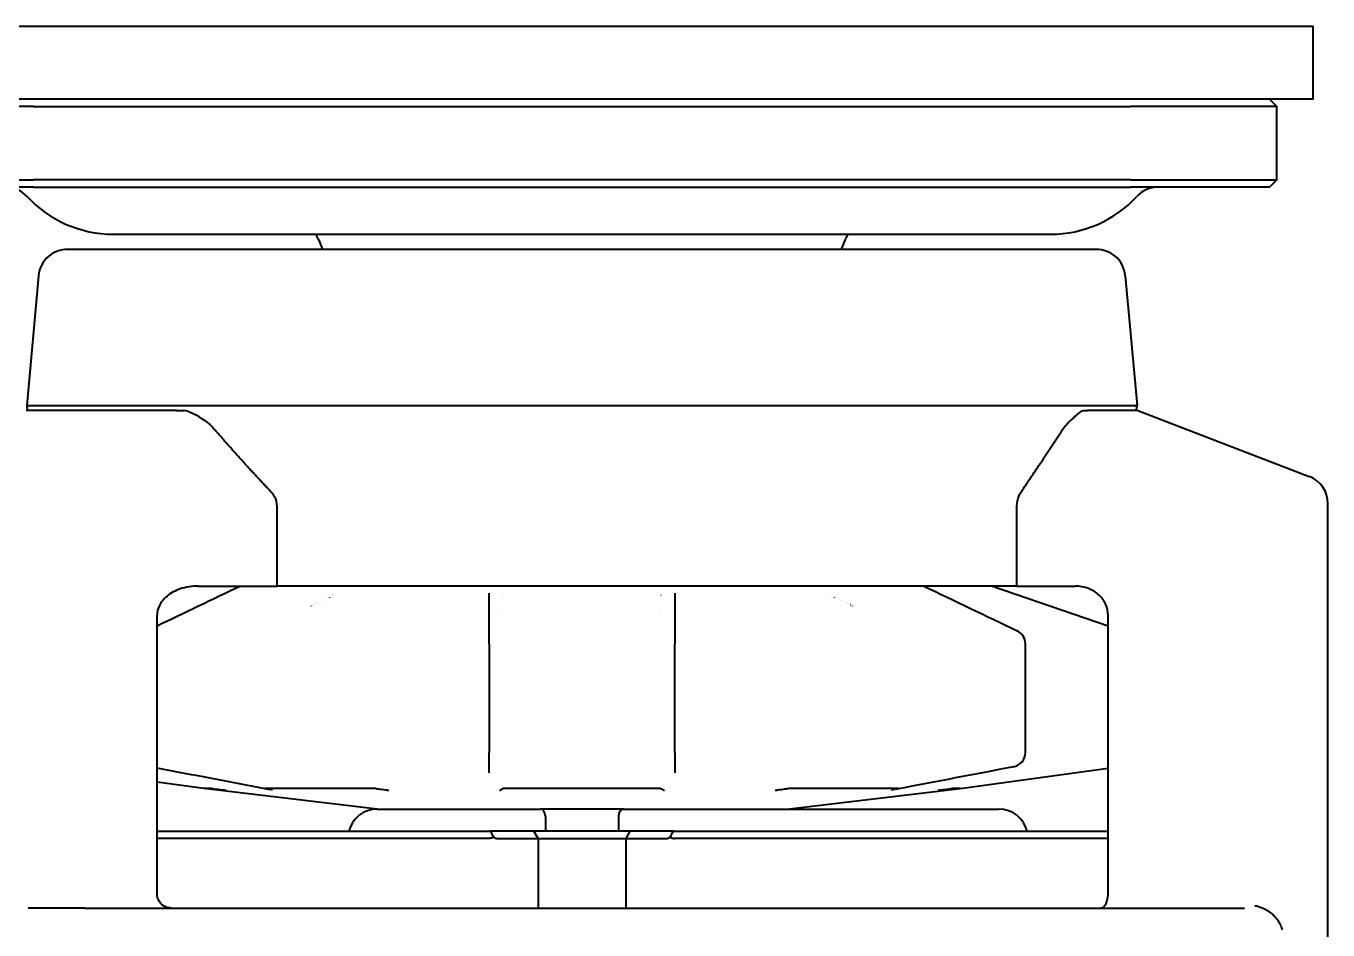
# Model space of a CAD drawing. Header units: millimetres. Extents: x 0 to 51860, y 0 to 5940.
# Drawn here: x 659.5 to 748.5, y 1746.3 to 1808 of the extents above; entities that cross this region are included whole.
import ezdxf

# ---------------------------------------------------------------- set-up
doc = ezdxf.new("R2010")
doc.units = ezdxf.units.MM
doc.header["$LTSCALE"] = 10
doc.layers.add('가시적인 것(ISO)', color=3, linetype='Continuous', lineweight=40)

msp = doc.modelspace()

# ---------------------------------------------------------------- linework, layer by layer
at = {"layer": '가시적인 것(ISO)'}
for p, q in [((647.5147, 1808.0063), (747.5147, 1808.0063)), ((747.5147, 1803.0063), (747.5147, 1808.0063)), ((747.5147, 1803.0063), (647.5147, 1803.0063)), ((660.0147, 1802.5063), (650.0147, 1802.5063)), ((660.0147, 1802.5063), (735.0147, 1802.5063)), ((745.0147, 1802.5063), (735.0147, 1802.5063)), ((744.5147, 1803.0063), (745.0147, 1802.5063)), ((745.0147, 1797.5063), (745.0147, 1802.5063)), ((650.0147, 1797.5063), (660.0147, 1797.5063)), ((660.0147, 1797.0063), (650.5147, 1797.0063)), ((735.0147, 1797.5063), (660.0147, 1797.5063)), ((660.0147, 1797.0063), (735.0147, 1797.0063)), ((735.0147, 1797.5063), (745.0147, 1797.5063)), ((744.5147, 1797.0063), (735.0147, 1797.0063)), ((745.0147, 1797.5063), (744.5147, 1797.0063)), ((665.468, 1793.7846), (729.5614, 1793.7846)), ((732.6893, 1792.7463), (662.3401, 1792.7463)), ((660.3683, 1790.9439), (659.5631, 1782.0875)), ((734.6611, 1790.9439), (735.4663, 1782.0875)), ((659.5631, 1782.0875), (735.4663, 1782.0875)), ((669.8086, 1781.7463), (659.5147, 1781.7463)), ((669.8088, 1781.7463), (670.2969, 1781.7463)), ((731.7939, 1781.7463), (732.0749, 1781.7463)), ((735.5147, 1781.7463), (732.0749, 1781.7463)), ((735.5147, 1781.7463), (747.2327, 1777.2394)), ((676.682, 1769.7463), (676.682, 1775.2056)), ((727.2468, 1769.7463), (727.2468, 1775.2056)), ((748.5147, 1711.7463), (748.5147, 1775.3727)), ((671.2897, 1769.7463), (676.682, 1769.7463)), ((727.2468, 1769.7463), (676.682, 1769.7463)), ((725.5782, 1769.7463), (733.4834, 1767.032)), ((727.2468, 1769.7463), (731.2452, 1769.7463)), ((680.479, 1769.0858), (680.4828, 1769.0858)), ((691.1647, 1765.7923), (691.1647, 1769.2695)), ((692.1104, 1769.1063), (692.1059, 1769.1063)), ((702.9234, 1769.1063), (702.9189, 1769.1063)), ((703.8647, 1769.2695), (703.8647, 1765.7923)), ((714.5465, 1769.0858), (714.5503, 1769.0858)), ((668.4673, 1748.7463), (668.4673, 1767.7463)), ((692.1158, 1768.1063), (692.1113, 1768.1063)), ((692.1123, 1767.9063), (692.1162, 1767.9063)), ((702.9132, 1767.9063), (702.9171, 1767.9063)), ((702.9135, 1768.1063), (702.918, 1768.1063)), ((733.4834, 1748.7463), (733.4834, 1767.7463)), ((691.1647, 1765.7923), (691.1647, 1758.3783)), ((703.8647, 1758.3783), (703.8647, 1765.7923)), ((727.8284, 1758.3783), (727.8284, 1765.7923)), ((691.1647, 1756.9875), (691.1647, 1758.3783)), ((703.8647, 1758.3783), (703.8647, 1756.9875)), ((723.3647, 1755.9063), (733.4834, 1757.296)), ((671.6647, 1755.9063), (668.4673, 1756.3454)), ((672.23, 1755.9063), (671.6647, 1755.9063)), ((683.5147, 1754.5063), (671.6647, 1755.9063)), ((683.439, 1755.9063), (675.833, 1755.9063)), ((702.893, 1755.9063), (692.1364, 1755.9063)), ((711.5147, 1754.5063), (723.3647, 1755.9063)), ((719.1964, 1755.9063), (711.5904, 1755.9063)), ((723.3647, 1755.9063), (722.799, 1755.9063)), ((683.5147, 1754.5063), (693.9536, 1754.5063)), ((693.9536, 1754.5063), (694.6787, 1754.5063)), ((700.3507, 1754.5063), (694.6787, 1754.5063)), ((700.3507, 1754.5063), (701.0758, 1754.5063)), ((701.0758, 1754.5063), (726.0147, 1754.5063)), ((695.0147, 1754.0063), (695.0147, 1753.0063)), ((700.0147, 1754.0063), (700.0147, 1753.0063)), ((668.4673, 1753.0063), (691.2588, 1753.0063)), ((691.1775, 1752.5063), (668.4673, 1752.5063)), ((694.2306, 1753.0063), (691.2588, 1753.0063)), ((691.6883, 1752.5063), (694.5147, 1752.5063)), ((694.5147, 1752.5063), (694.2306, 1753.0063)), ((700.7988, 1753.0063), (694.2306, 1753.0063)), ((694.5147, 1752.5063), (700.5147, 1752.5063)), ((694.5147, 1752.5063), (694.5147, 1747.7463)), ((700.7988, 1753.0063), (700.5147, 1752.5063)), ((700.5147, 1752.5063), (703.3411, 1752.5063)), ((700.5147, 1752.5063), (700.5147, 1747.7463)), ((703.7706, 1753.0063), (700.7988, 1753.0063)), ((703.7706, 1753.0063), (733.4834, 1753.0063)), ((733.4834, 1752.5063), (703.8519, 1752.5063)), ((662.6571, 1747.7463), (659.6574, 1747.7463)), ((663.5375, 1747.7463), (662.6571, 1747.7463)), ((663.5375, 1747.7463), (742.8017, 1747.7463))]:
    msp.add_line(p, q, dxfattribs=at)
for centre, radius, start, end in [((658.1159, 1795.0063), 2, 42.674758, 90), ((736.9135, 1795.0063), 2, 90, 137.325242), ((665.468, 1801.7846), 8, 222.674758, 270), ((729.5614, 1801.7846), 8, 270, 317.325242), ((677.6205, 1792.7514), 2, 19.959337, 31.105901), ((687.9597, 1796.5063), 9, 199.959337, 204.694369), ((707.0697, 1796.5063), 9, 335.305631, 340.040663), ((717.4089, 1792.7514), 2, 148.894099, 160.040663), ((662.3401, 1790.7463), 2, 90, 129.338394), ((732.6893, 1790.7463), 2, 50.661606, 90), ((662.3601, 1790.7628), 2, 130.081559, 174.805164), ((732.6693, 1790.7628), 2, 5.194836, 49.918441), ((661.5593, 1782.2105), 2, 183.52502, 193.421989), ((733.4701, 1782.2105), 2, 346.578011, 356.47498), ((746.5147, 1775.3727), 2, 0, 68.962491), ((726.8284, 1765.7923), 1, 0, 64.340713), ((726.8284, 1758.3783), 1, 280.877612, 0), ((644.5147, 1719.7463), 36.5, 107.952361, 332.701252), ((683.5147, 1752.5063), 2, 90, 165.522488), ((726.0147, 1752.5063), 2, 14.477512, 90)]:
    msp.add_arc(centre, radius, start, end, dxfattribs=at)
for centre, major_axis, ratio, start_param, end_param in [((726.8284, 1758.3783), (0.1887, -0.982), 0.7006703, 6.2830222, 6.2832018), ((694.6787, 1754.0063), (0, -0.5), 0.6719183, 1.5707963, 3.1415927), ((700.3507, 1754.0063), (0, 0.5), 0.6719183, 0, 1.5707963), ((845.7048, 1687.5797), (161.6269, -138.8538), 0.3619018, 3.864506, 3.8675514), ((691.2588, 1753.0063), (0.4821, -0.4821), 0.2752978, 5.4179988, 6.0145422), ((703.7706, 1753.0063), (-0.4821, -0.4821), 0.2752978, 0.2686431, 0.8651865), ((549.4333, 1687.6257), (161.513, 138.756), 0.3619018, 5.5572255, 5.5602731)]:
    msp.add_ellipse(centre, major_axis=major_axis, ratio=ratio, start_param=start_param, end_param=end_param, dxfattribs=at)
for points, knots in [([(671.501, 1781.2028), (671.2875, 1781.3334), (671.0863, 1781.4508), (670.6836, 1781.64), (670.4901, 1781.7081), (670.2971, 1781.7464)], [-0.16261921, -0.16261921, -0.16261921, -0.16261921, -0.08131497, -0.08131497, -0.00009578, -0.00009578, -0.00009578, -0.00009578]), ([(671.5011, 1781.2028), (671.6564, 1781.1078), (671.8114, 1780.9993), (672.1083, 1780.7555), (672.2516, 1780.6192), (672.3799, 1780.4709)], [0.00001517, 0.00001517, 0.00001517, 0.00001517, 0.05870851, 0.05870851, 0.11740985, 0.11740985, 0.11740985, 0.11740985]), ([(731.07, 1781.2028), (730.9326, 1781.0798), (730.7952, 1780.9399), (730.5263, 1780.6281), (730.396, 1780.4574), (730.2777, 1780.2786)], [-0.12861389, -0.12861389, -0.12861389, -0.12861389, -0.06430595, -0.06430595, 0, 0, 0, 0]), ([(731.07, 1781.2028), (731.2144, 1781.3321), (731.3428, 1781.4503), (731.582, 1781.6396), (731.6908, 1781.7081), (731.7936, 1781.7462)], [0.0000037, 0.0000037, 0.0000037, 0.0000037, 0.06790023, 0.06790023, 0.13580896, 0.13580896, 0.13580896, 0.13580896]), ([(676.682, 1775.2056), (676.682, 1775.4162), (676.6117, 1775.659), (676.439, 1775.9706), (676.3433, 1776.0986), (676.2339, 1776.2133)], [-0.75651475, -0.75651475, -0.75651475, -0.75651475, -0.69332259, -0.69332259, -0.64962716, -0.64962716, -0.64962716, -0.64962716]), ([(727.2468, 1775.2056), (727.2468, 1775.4412), (727.3082, 1775.7172), (727.4473, 1776.0251), (727.5004, 1776.1213), (727.5625, 1776.2133)], [0.63453188, 0.63453188, 0.63453188, 0.63453188, 0.70522234, 0.70522234, 0.73588419, 0.73588419, 0.73588419, 0.73588419]), ([(671.2897, 1769.7463), (670.8951, 1769.7463), (670.4268, 1769.6766), (669.7466, 1769.4464), (669.4019, 1769.268), (668.9495, 1768.8965), (668.746, 1768.6569), (668.5315, 1768.2244), (668.4673, 1767.9672), (668.4673, 1767.7463)], [1.10510453, 1.10510453, 1.10510453, 1.10510453, 1.22347971, 1.22347971, 1.32052392, 1.32052392, 1.39909544, 1.39909544, 1.46536907, 1.46536907, 1.46536907, 1.46536907]), ([(733.4834, 1767.7463), (733.4834, 1767.9845), (733.4234, 1768.2639), (733.226, 1768.7122), (733.049, 1768.9569), (732.6684, 1769.3134), (732.3925, 1769.4829), (731.8727, 1769.6846), (731.533, 1769.7463), (731.2452, 1769.7463)], [0, 0, 0, 0, 0.07145569, 0.07145569, 0.14695716, 0.14695716, 0.22790689, 0.22790689, 0.31422236, 0.31422236, 0.31422236, 0.31422236]), ([(672.2304, 1755.9062), (672.2319, 1755.9062), (672.237, 1755.9058), (672.2423, 1755.9053), (672.2497, 1755.9046), (672.2595, 1755.9036), (672.2694, 1755.9026), (672.3007, 1755.8993), (672.3456, 1755.8945), (672.3863, 1755.89), (672.5243, 1755.8749), (672.7407, 1755.8508), (672.9848, 1755.8233)], [0, 0, 0, 0, 0.02147933, 0.02147933, 0.02147933, 0.05079873, 0.05079873, 0.05079873, 0.14282718, 0.14282718, 0.14282718, 0.45481315, 0.45481315, 0.45481315, 0.45481315]), ([(672.9848, 1755.8234), (672.9952, 1755.8222), (673.0056, 1755.821), (673.016, 1755.8199), (673.0358, 1755.8177), (673.0555, 1755.8155), (673.0745, 1755.8135), (673.0965, 1755.8112), (673.1174, 1755.8091), (673.1369, 1755.8072), (673.1584, 1755.8051), (673.1765, 1755.8034), (673.1934, 1755.802)], [0, 0, 0, 0, 0.03164274, 0.03164274, 0.03164274, 0.09250444, 0.09250444, 0.09250444, 0.1626888, 0.1626888, 0.1626888, 0.2399987, 0.2399987, 0.2399987, 0.2399987]), ([(676.2508, 1755.8233), (676.1644, 1755.8388), (676.0642, 1755.8569), (675.9346, 1755.8815), (675.879, 1755.8923), (675.8415, 1755.9011), (675.834, 1755.9031), (675.8294, 1755.9049), (675.8286, 1755.9055), (675.8292, 1755.906), (675.8296, 1755.9061), (675.8309, 1755.9062), (675.8318, 1755.9063), (675.8329, 1755.9063)], [0.000003975, 0.000003975, 0.000003975, 0.000003975, 0.041715224, 0.041715224, 0.067274113, 0.067274113, 0.07434208, 0.07434208, 0.076973873, 0.076973873, 0.078037013, 0.078037013, 0.078974907, 0.078974907, 0.078974907, 0.078974907]), ([(676.3268, 1755.802), (676.3273, 1755.8023), (676.3274, 1755.8024), (676.3279, 1755.8034), (676.328, 1755.8047), (676.3212, 1755.8079), (676.3168, 1755.8093), (676.297, 1755.8146), (676.2755, 1755.8189), (676.2507, 1755.8234)], [-0.001797659, -0.001797659, -0.001797659, -0.001797659, 0, 0, 0.003649818, 0.003649818, 0.006259337, 0.006259337, 0.012398701, 0.012398701, 0.012398701, 0.012398701]), ([(683.439, 1755.9063), (683.4413, 1755.9063), (683.4439, 1755.9062), (683.4509, 1755.9059), (683.4555, 1755.9056), (683.4696, 1755.9046), (683.4805, 1755.9036), (683.5238, 1755.8994), (683.5647, 1755.8945), (683.7219, 1755.875), (683.8965, 1755.8508), (684.0882, 1755.8234)], [0, 0, 0, 0, 0.00824755, 0.00824755, 0.02147946, 0.02147946, 0.0507997, 0.0507997, 0.14283939, 0.14283939, 0.45481202, 0.45481202, 0.45481202, 0.45481202]), ([(684.0882, 1755.8234), (684.0976, 1755.822), (684.1072, 1755.8207), (684.1171, 1755.8194), (684.1333, 1755.8173), (684.1502, 1755.8152), (684.1678, 1755.8133), (684.1885, 1755.811), (684.21, 1755.8089), (684.2324, 1755.8071), (684.2574, 1755.805), (684.2816, 1755.8034), (684.3071, 1755.802)], [0, 0, 0, 0, 0.03622581, 0.03622581, 0.03622581, 0.09505663, 0.09505663, 0.09505663, 0.16375551, 0.16375551, 0.16375551, 0.2399549, 0.2399549, 0.2399549, 0.2399549]), ([(691.8717, 1755.802), (691.8867, 1755.8031), (691.9001, 1755.8043), (691.9121, 1755.8058), (691.922, 1755.807), (691.9305, 1755.8083), (691.9378, 1755.8098), (691.9576, 1755.8138), (691.968, 1755.8185), (691.9728, 1755.8234)], [-0.00141171, -0.00141171, -0.00141171, -0.00141171, 0.05786001, 0.05786001, 0.05786001, 0.10666316, 0.10666316, 0.10666316, 0.23858592, 0.23858592, 0.23858592, 0.23858592]), ([(691.9728, 1755.8234), (691.9934, 1755.8443), (692.0194, 1755.8668), (692.0611, 1755.8892), (692.0757, 1755.8958), (692.099, 1755.9021), (692.1063, 1755.9037), (692.1178, 1755.9052), (692.1214, 1755.9056), (692.1272, 1755.906), (692.129, 1755.9061), (692.1327, 1755.9062), (692.1345, 1755.9063), (692.1364, 1755.9063)], [10.61786058, 10.61786058, 10.61786058, 10.61786058, 10.74853807, 10.74853807, 10.79756147, 10.79756147, 10.81475435, 10.81475435, 10.8210947, 10.8210947, 10.82369375, 10.82369375, 10.8260214, 10.8260214, 10.8260214, 10.8260214]), ([(702.893, 1755.9062), (702.9, 1755.9062), (702.9059, 1755.9058), (702.9105, 1755.9053), (702.9169, 1755.9046), (702.9226, 1755.9036), (702.9274, 1755.9026), (702.9426, 1755.8993), (702.9555, 1755.8945), (702.9655, 1755.89), (702.9992, 1755.8749), (703.0297, 1755.8508), (703.0566, 1755.8233)], [0, 0, 0, 0, 0.02147933, 0.02147933, 0.02147933, 0.05079873, 0.05079873, 0.05079873, 0.14282718, 0.14282718, 0.14282718, 0.45481315, 0.45481315, 0.45481315, 0.45481315]), ([(703.0566, 1755.8233), (703.0578, 1755.8222), (703.0593, 1755.821), (703.0611, 1755.8199), (703.0647, 1755.8177), (703.0696, 1755.8155), (703.0763, 1755.8135), (703.0841, 1755.8112), (703.0941, 1755.8091), (703.1071, 1755.8072), (703.1213, 1755.8051), (703.138, 1755.8034), (703.1577, 1755.802)], [0.00005495, 0.00005495, 0.00005495, 0.00005495, 0.03164274, 0.03164274, 0.03164274, 0.09250444, 0.09250444, 0.09250444, 0.1626888, 0.1626888, 0.1626888, 0.2399987, 0.2399987, 0.2399987, 0.2399987]), ([(710.7223, 1755.802), (710.7281, 1755.8023), (710.7293, 1755.8024), (710.7473, 1755.8034), (710.7669, 1755.8047), (710.807, 1755.8079), (710.8231, 1755.8093), (710.876, 1755.8146), (710.9103, 1755.8189), (710.9412, 1755.8234)], [-0.00176591, -0.00176591, -0.00176591, -0.00176591, 0, 0, 0.003642559, 0.003642559, 0.006255156, 0.006255156, 0.012400249, 0.012400249, 0.012400249, 0.012400249]), ([(710.9412, 1755.8234), (711.0861, 1755.8441), (711.2397, 1755.8656), (711.4119, 1755.888), (711.4685, 1755.8951), (711.5298, 1755.9018), (711.5469, 1755.9035), (711.567, 1755.9052), (711.5729, 1755.9056), (711.5806, 1755.906), (711.5828, 1755.9061), (711.5869, 1755.9062), (711.5887, 1755.9063), (711.5904, 1755.9063)], [13.37677654, 13.37677654, 13.37677654, 13.37677654, 13.55724621, 13.55724621, 13.63069336, 13.63069336, 13.656343, 13.656343, 13.66573191, 13.66573191, 13.66955608, 13.66955608, 13.67296565, 13.67296565, 13.67296565, 13.67296565]), ([(718.7787, 1755.8234), (718.771, 1755.822), (718.7636, 1755.8206), (718.7567, 1755.8193), (718.7458, 1755.8172), (718.736, 1755.8151), (718.7278, 1755.8132), (718.7183, 1755.811), (718.7109, 1755.8089), (718.7065, 1755.807), (718.7017, 1755.805), (718.7007, 1755.8034), (718.7026, 1755.802)], [0, 0, 0, 0, 0.03722898, 0.03722898, 0.03722898, 0.09561981, 0.09561981, 0.09561981, 0.16399232, 0.16399232, 0.16399232, 0.23994692, 0.23994692, 0.23994692, 0.23994692]), ([(719.1964, 1755.9063), (719.1979, 1755.9063), (719.1989, 1755.9062), (719.2006, 1755.9059), (719.2007, 1755.9056), (719.1997, 1755.9046), (719.1968, 1755.9036), (719.1818, 1755.8994), (719.1592, 1755.8945), (719.0637, 1755.875), (718.9322, 1755.8508), (718.7787, 1755.8234)], [0, 0, 0, 0, 0.00824755, 0.00824755, 0.02147945, 0.02147945, 0.05079968, 0.05079968, 0.14283935, 0.14283935, 0.45481312, 0.45481312, 0.45481312, 0.45481312]), ([(721.836, 1755.802), (721.8489, 1755.8031), (721.8626, 1755.8043), (721.8782, 1755.8058), (721.891, 1755.807), (721.9047, 1755.8083), (721.9191, 1755.8098), (721.958, 1755.8138), (722.0013, 1755.8185), (722.0446, 1755.8234)], [-0.0014106, -0.0014106, -0.0014106, -0.0014106, 0.05785386, 0.05785386, 0.05785386, 0.10664925, 0.10664925, 0.10664925, 0.23858536, 0.23858536, 0.23858536, 0.23858536]), ([(722.0446, 1755.8234), (722.2316, 1755.8444), (722.4336, 1755.867), (722.6363, 1755.8893), (722.6966, 1755.8959), (722.7551, 1755.9021), (722.7705, 1755.9037), (722.7861, 1755.9052), (722.7903, 1755.9056), (722.7949, 1755.906), (722.7961, 1755.9061), (722.7979, 1755.9062), (722.7986, 1755.9063), (722.799, 1755.9063)], [10.61883136, 10.61883136, 10.61883136, 10.61883136, 10.75042672, 10.75042672, 10.7991544, 10.7991544, 10.81625536, 10.81625536, 10.82256938, 10.82256938, 10.82516027, 10.82516027, 10.82748227, 10.82748227, 10.82748227, 10.82748227]), ([(691.4704, 1752.5926), (691.4433, 1752.5759), (691.414, 1752.5608), (691.3507, 1752.5348), (691.3165, 1752.5242), (691.247, 1752.5099), (691.2118, 1752.5063), (691.1775, 1752.5063)], [0.243605386, 0.243605386, 0.243605386, 0.243605386, 0.25343194, 0.25343194, 0.263861508, 0.263861508, 0.274291077, 0.274291077, 0.274291077, 0.274291077]), ([(703.559, 1752.5926), (703.5861, 1752.5759), (703.6154, 1752.5608), (703.6787, 1752.5348), (703.7129, 1752.5242), (703.7824, 1752.5099), (703.8176, 1752.5063), (703.8519, 1752.5063)], [-0.123154452, -0.123154452, -0.123154452, -0.123154452, -0.113327898, -0.113327898, -0.10289833, -0.10289833, -0.092468761, -0.092468761, -0.092468761, -0.092468761]), ([(669.4478, 1747.7463), (669.3193, 1747.7463), (669.1809, 1747.7714), (668.9218, 1747.8846), (668.8009, 1747.9725), (668.638, 1748.1654), (668.5758, 1748.2662), (668.4904, 1748.4946), (668.4673, 1748.6226), (668.4673, 1748.7463)], [0.55499372, 0.55499372, 0.55499372, 0.55499372, 0.60909313, 0.60909313, 0.66319253, 0.66319253, 0.70029547, 0.70029547, 0.73739842, 0.73739842, 0.73739842, 0.73739842]), ([(732.9795, 1747.7463), (733.045, 1747.7463), (733.1148, 1747.7713), (733.2428, 1747.8772), (733.3012, 1747.9581), (733.3876, 1748.1403), (733.4235, 1748.2489), (733.4714, 1748.4895), (733.4834, 1748.6215), (733.4834, 1748.7463)], [-0.15992208, -0.15992208, -0.15992208, -0.15992208, -0.11738867, -0.11738867, -0.07485526, -0.07485526, -0.03742763, -0.03742763, 0, 0, 0, 0]), ([(743.5209, 1747.9078), (743.654, 1747.884), (743.7777, 1747.8495), (743.8904, 1747.8097), (743.9099, 1747.8028), (743.9291, 1747.7957), (743.948, 1747.7885), (744.0407, 1747.753), (744.1474, 1747.7046), (744.2443, 1747.6521), (744.2811, 1747.6322), (744.3174, 1747.6112), (744.3534, 1747.5893), (744.4309, 1747.5421), (744.4982, 1747.4962), (744.5699, 1747.4414), (744.5727, 1747.4393), (744.5756, 1747.4371), (744.5785, 1747.4349), (744.6249, 1747.3991), (744.6708, 1747.3611), (744.7161, 1747.3207), (744.7696, 1747.2729), (744.8095, 1747.2341), (744.8554, 1747.1859), (744.8596, 1747.1814), (744.8638, 1747.177), (744.868, 1747.1725), (744.919, 1747.1182), (744.969, 1747.0597), (745.017, 1746.9971), (745.0464, 1746.9587), (745.0667, 1746.9304), (745.0908, 1746.8948), (745.0957, 1746.8877), (745.1005, 1746.8805), (745.1053, 1746.8732), (745.154, 1746.7996), (745.2004, 1746.7197), (745.242, 1746.6337), (745.2524, 1746.6123), (745.2592, 1746.5976), (745.2675, 1746.579), (745.2719, 1746.569), (745.2763, 1746.5589), (745.2807, 1746.5487), (745.3198, 1746.4571), (745.3539, 1746.3572), (745.3789, 1746.2502)], [-0.0040184, -0.0040184, -0.0040184, -0.0040184, 0.3831999, 0.3831999, 0.3831999, 0.4502904, 0.4502904, 0.4502904, 0.7797858, 0.7797858, 0.7797858, 0.9045991, 0.9045991, 0.9045991, 1.1738041, 1.1738041, 1.1738041, 1.1845479, 1.1845479, 1.1845479, 1.3589078, 1.3589078, 1.3589078, 1.5651383, 1.5651383, 1.5651383, 1.5839787, 1.5839787, 1.5839787, 1.8132166, 1.8132166, 1.8132166, 1.9536562, 1.9536562, 1.9536562, 1.9817762, 1.9817762, 1.9817762, 2.2675253, 2.2675253, 2.2675253, 2.3389004, 2.3389004, 2.3389004, 2.3772171, 2.3772171, 2.3772171, 2.721834, 2.721834, 2.721834, 2.721834])]:
    msp.add_open_spline(points, degree=3, knots=knots, dxfattribs=at)
for points, weights in [([(676.2339, 1776.2133), (674.3733, 1778.1653), (672.3799, 1780.4709)], [1.05610756276, 1.03714303063, 1.01560301646]), ([(727.5625, 1776.2133), (728.8754, 1778.1581), (730.2777, 1780.2786)], [1.02799077707, 1.0192462866, 1.00913566085]), ([(679.1666, 1768.4579), (679.1658, 1768.4586), (679.165, 1768.4592)], [1.00240992781, 1.00241003381, 1.00241013794]), ([(679.3632, 1768.5539), (679.364, 1768.5533), (679.3648, 1768.5526)], [1.00241547649, 1.0024155069, 1.00241553541]), ([(679.8521, 1768.7851), (679.8514, 1768.7858), (679.8506, 1768.7865)], [1.00234827811, 1.00234792237, 1.00234756476]), ([(680.2483, 1768.976), (680.249, 1768.9753), (680.2497, 1768.9747)], [1.0022099027, 1.00221048153, 1.00221105872]), ([(714.7797, 1768.9747), (714.7804, 1768.9753), (714.7811, 1768.9759)], [1.00221107624, 1.00221049984, 1.00220992182]), ([(715.1788, 1768.7864), (715.178, 1768.7858), (715.1773, 1768.7851)], [1.00234757564, 1.00234793292, 1.00234828833]), ([(715.6646, 1768.5526), (715.6654, 1768.5532), (715.6661, 1768.5539)], [1.00241553528, 1.00241550681, 1.00241547645]), ([(715.8644, 1768.4592), (715.8636, 1768.4586), (715.8628, 1768.4579)], [1.00241013433, 1.00241003023, 1.00240992427]), ([(679.0071, 1768.3838), (679.0079, 1768.3832), (679.0086, 1768.3825)], [1.00239184839, 1.0023916409, 1.00239143163]), ([(716.0207, 1768.3825), (716.0215, 1768.3831), (716.0223, 1768.3838)], [1.00239142562, 1.00239163476, 1.00239184211])]:
    msp.add_rational_spline(points, weights, degree=2, dxfattribs=at)
for points in [[(668.4673, 1767.0295), (670.3593, 1767.9378), (672.2519, 1768.8442), (674.1458, 1769.7463)], [(720.8836, 1769.7463), (723.0109, 1768.7331), (725.1364, 1767.7144), (727.2614, 1766.6937)], [(675.9787, 1755.8731), (673.4744, 1756.3486), (670.9708, 1756.8281), (668.4673, 1757.3089)], [(727.0126, 1757.3955), (724.3651, 1756.8868), (721.7173, 1756.3795), (719.0689, 1755.8766)]]:
    msp.add_open_spline(points, degree=3, dxfattribs=at)

doc.saveas('drawing.dxf')
